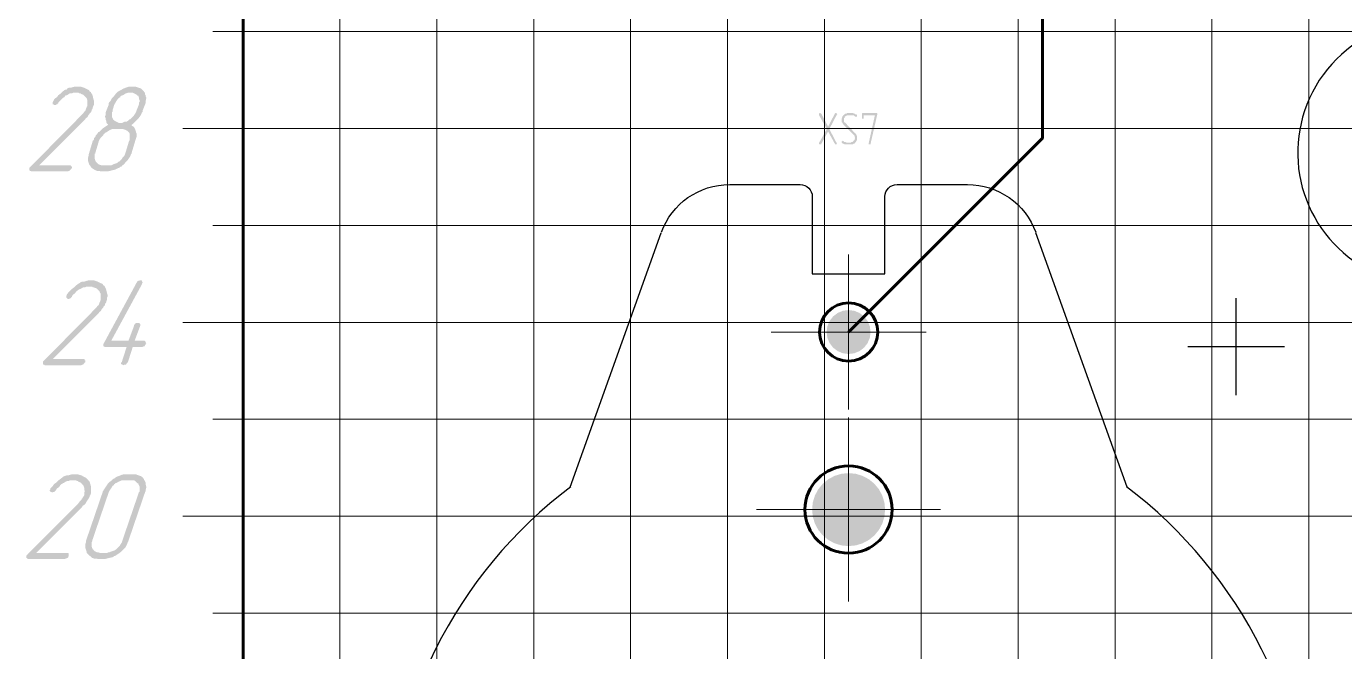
# Model space of a CAD drawing. Extents: x 260 to 1101, y 70 to 664.
# Drawn here: x 361.1 to 415.6, y 436.4 to 462.2 of the extents above; entities that cross this region are included whole.
import ezdxf

# ---------------------------------------------------------------- set-up
doc = ezdxf.new("R2010")
doc.units = 0
doc.header["$MEASUREMENT"] = 0
doc.layers.add('PDF _Геометрия', color=7, linetype='CONTINUOUS')
doc.layers.add('PDF _Сплошная заливка', color=7, linetype='CONTINUOUS')

msp = doc.modelspace()

# ---------------------------------------------------------------- hatches: boundary and pattern name
at = {"layer": 'PDF _Сплошная заливка', "transparency": 33554559}
for points in [[(363.297, 459.712), (363.322, 459.712), (363.373, 459.712), (363.449, 459.687), (363.525, 459.661), (363.627, 459.61), (363.729, 459.56), (363.754, 459.509), (363.805, 459.483), (363.805, 459.458), (363.805, 459.458), (363.83, 459.432), (363.83, 459.432), (363.856, 459.382), (363.881, 459.305), (363.906, 459.204), (363.932, 459.102), (363.932, 459.051), (363.932, 458.975), (363.906, 458.924), (363.881, 458.848), (363.881, 458.848), (363.881, 458.823), (363.881, 458.823), (363.856, 458.772), (363.83, 458.747), (363.83, 458.696), (363.779, 458.62), (363.754, 458.62), (363.754, 458.594), (363.729, 458.569), (363.703, 458.543), (363.678, 458.493), (363.652, 458.442), (363.602, 458.417), (363.551, 458.34), (361.671, 456.461), (362.941, 456.461), (362.941, 456.461), (362.966, 456.461), (362.992, 456.435), (362.992, 456.41), (363.017, 456.41), (363.017, 456.384), (363.017, 456.334), (362.992, 456.334), (362.992, 456.308), (362.966, 456.283), (362.941, 456.258), (362.941, 456.258), (362.916, 456.232), (362.89, 456.232), (362.839, 456.207), (361.341, 456.207), (361.315, 456.232), (361.29, 456.232), (361.264, 456.258), (361.264, 456.258), (361.264, 456.283), (361.264, 456.308), (361.264, 456.359), (361.264, 456.359), (361.264, 456.359), (361.315, 456.41), (363.373, 458.493), (363.475, 458.594), (363.525, 458.671), (363.551, 458.671), (363.551, 458.696), (363.551, 458.696), (363.576, 458.721), (363.602, 458.798), (363.627, 458.848), (363.627, 458.874), (363.627, 458.874), (363.652, 458.899), (363.652, 458.95), (363.652, 459.001), (363.652, 459.077), (363.652, 459.153), (363.627, 459.229), (363.602, 459.255), (363.576, 459.28), (363.576, 459.28), (363.551, 459.305), (363.551, 459.305), (363.525, 459.331), (363.475, 459.382), (363.398, 459.407), (363.398, 459.407), (363.373, 459.432), (363.348, 459.432), (363.322, 459.432), (363.297, 459.458), (363.271, 459.458), (363.17, 459.458), (363.144, 459.458), (363.119, 459.458), (363.068, 459.458), (363.017, 459.432), (362.941, 459.432), (362.89, 459.407), (362.814, 459.356), (362.814, 459.356), (362.789, 459.356), (362.738, 459.331), (362.712, 459.28), (362.662, 459.255), (362.585, 459.179), (362.535, 459.128), (362.458, 459.051), (362.458, 459.026), (362.433, 459.026), (362.433, 459.001), (362.408, 458.975), (362.382, 458.975), (362.382, 458.975), (362.357, 458.95), (362.331, 458.95), (362.306, 458.95), (362.28, 458.95), (362.255, 458.975), (362.23, 458.975), (362.23, 459.001), (362.23, 459.026), (362.23, 459.051), (362.23, 459.077), (362.255, 459.128), (362.255, 459.128), (362.255, 459.128), (362.28, 459.153), (362.28, 459.179), (362.331, 459.229), (362.408, 459.28), (362.458, 459.356), (362.56, 459.432), (362.636, 459.509), (362.738, 459.585), (362.738, 459.585), (362.738, 459.585), (362.789, 459.585), (362.839, 459.636), (362.89, 459.661), (362.966, 459.661), (363.043, 459.687), (363.144, 459.712), (363.246, 459.712), (363.271, 459.712)], [(394.57, 458.62), (394.57, 458.62), (394.595, 458.594), (394.595, 458.594), (394.595, 458.594), (394.595, 458.594), (394.621, 458.569), (394.621, 458.569), (394.621, 458.569), (394.595, 458.543), (394.595, 458.543), (394.29, 457.959), (394.595, 457.375), (394.595, 457.375), (394.595, 457.375), (394.595, 457.375), (394.621, 457.35), (394.621, 457.35), (394.595, 457.35), (394.595, 457.35), (394.595, 457.324), (394.595, 457.324), (394.595, 457.324), (394.57, 457.324), (394.57, 457.324), (394.545, 457.324), (394.545, 457.324), (394.519, 457.324), (394.519, 457.324), (394.519, 457.35), (394.24, 457.858), (393.96, 457.35), (393.96, 457.324), (393.935, 457.324), (393.935, 457.324), (393.909, 457.324), (393.909, 457.324), (393.909, 457.324), (393.909, 457.324), (393.884, 457.324), (393.884, 457.324), (393.884, 457.324), (393.884, 457.324), (393.859, 457.35), (393.859, 457.35), (393.859, 457.35), (393.859, 457.375), (393.859, 457.375), (393.859, 457.375), (394.189, 457.959), (393.859, 458.543), (393.859, 458.569), (393.859, 458.569), (393.859, 458.569), (393.859, 458.594), (393.884, 458.594), (393.884, 458.594), (393.884, 458.62), (393.909, 458.62), (393.909, 458.62), (393.909, 458.62), (393.935, 458.62), (393.935, 458.62), (393.935, 458.594), (393.96, 458.594), (394.24, 458.061), (394.519, 458.594), (394.519, 458.594), (394.519, 458.594), (394.519, 458.594), (394.545, 458.62), (394.545, 458.62), (394.57, 458.62)], [(395.23, 458.62), (395.256, 458.62), (395.281, 458.62), (395.307, 458.594), (395.307, 458.594), (395.332, 458.594), (395.332, 458.594), (395.357, 458.594), (395.357, 458.569), (395.383, 458.569), (395.434, 458.543), (395.434, 458.543), (395.434, 458.543), (395.434, 458.543), (395.434, 458.543), (395.434, 458.543), (395.434, 458.518), (395.434, 458.518), (395.434, 458.518), (395.434, 458.493), (395.434, 458.493), (395.434, 458.467), (395.434, 458.467), (395.408, 458.467), (395.408, 458.467), (395.408, 458.467), (395.383, 458.467), (395.357, 458.467), (395.357, 458.467), (395.332, 458.493), (395.332, 458.493), (395.307, 458.518), (395.281, 458.518), (395.256, 458.518), (395.205, 458.518), (395.053, 458.518), (395.053, 458.518), (395.027, 458.518), (395.002, 458.518), (394.976, 458.493), (394.951, 458.493), (394.951, 458.467), (394.926, 458.467), (394.926, 458.467), (394.926, 458.442), (394.926, 458.417), (394.9, 458.417), (394.9, 458.391), (394.9, 458.366), (394.9, 458.34), (394.9, 458.29), (394.9, 458.29), (394.9, 458.264), (394.9, 458.264), (394.9, 458.264), (394.9, 458.264), (394.9, 458.239), (394.926, 458.239), (394.951, 458.213), (395.357, 457.781), (395.357, 457.781), (395.357, 457.781), (395.383, 457.781), (395.383, 457.756), (395.383, 457.756), (395.408, 457.731), (395.408, 457.705), (395.408, 457.705), (395.434, 457.68), (395.434, 457.629), (395.434, 457.629), (395.434, 457.604), (395.434, 457.578), (395.434, 457.578), (395.434, 457.578), (395.434, 457.578), (395.434, 457.553), (395.434, 457.528), (395.434, 457.502), (395.408, 457.477), (395.383, 457.426), (395.357, 457.401), (395.357, 457.401), (395.357, 457.375), (395.332, 457.375), (395.307, 457.35), (395.281, 457.35), (395.256, 457.324), (395.205, 457.324), (395.18, 457.324), (395.154, 457.324), (395.002, 457.324), (395.002, 457.324), (394.976, 457.324), (394.951, 457.324), (394.926, 457.324), (394.875, 457.35), (394.849, 457.35), (394.824, 457.375), (394.799, 457.401), (394.799, 457.426), (394.799, 457.426), (394.799, 457.426), (394.799, 457.426), (394.799, 457.451), (394.799, 457.451), (394.824, 457.451), (394.824, 457.451), (394.849, 457.477), (394.875, 457.451), (394.875, 457.451), (394.875, 457.451), (394.9, 457.451), (394.9, 457.426), (394.926, 457.426), (394.951, 457.426), (395.002, 457.401), (395.027, 457.401), (395.18, 457.401), (395.18, 457.401), (395.205, 457.426), (395.23, 457.426), (395.256, 457.426), (395.281, 457.451), (395.281, 457.451), (395.281, 457.477), (395.307, 457.477), (395.307, 457.477), (395.332, 457.502), (395.332, 457.528), (395.332, 457.553), (395.357, 457.578), (395.357, 457.604), (395.332, 457.629), (395.332, 457.629), (395.332, 457.629), (395.332, 457.629), (395.332, 457.654), (395.332, 457.654), (395.332, 457.654), (395.332, 457.654), (395.332, 457.654), (395.332, 457.68), (395.332, 457.68), (395.307, 457.705), (395.307, 457.705), (395.281, 457.731), (394.875, 458.137), (394.875, 458.137), (394.875, 458.137), (394.875, 458.162), (394.849, 458.162), (394.849, 458.188), (394.824, 458.188), (394.824, 458.213), (394.824, 458.239), (394.824, 458.239), (394.799, 458.239), (394.799, 458.264), (394.799, 458.264), (394.799, 458.29), (394.799, 458.29), (394.799, 458.34), (394.799, 458.34), (394.799, 458.34), (394.799, 458.34), (394.799, 458.366), (394.799, 458.366), (394.799, 458.391), (394.824, 458.442), (394.824, 458.467), (394.849, 458.493), (394.875, 458.518), (394.875, 458.518), (394.875, 458.543), (394.875, 458.543), (394.9, 458.543), (394.926, 458.569), (394.951, 458.594), (395.002, 458.594), (395.027, 458.62), (395.053, 458.62)], [(396.247, 458.62), (396.247, 458.62), (396.272, 458.594), (396.272, 458.594), (396.272, 458.594), (396.272, 458.594), (396.272, 458.569), (396.272, 458.569), (395.993, 457.35), (395.993, 457.35), (395.993, 457.35), (395.993, 457.324), (395.993, 457.324), (395.967, 457.324), (395.942, 457.324), (395.942, 457.324), (395.942, 457.324), (395.916, 457.324), (395.916, 457.324), (395.916, 457.324), (395.916, 457.35), (395.916, 457.35), (395.916, 457.375), (396.17, 458.518), (395.713, 458.518), (395.713, 458.417), (395.713, 458.417), (395.713, 458.417), (395.713, 458.417), (395.713, 458.391), (395.713, 458.391), (395.713, 458.391), (395.688, 458.391), (395.688, 458.391), (395.688, 458.391), (395.662, 458.391), (395.662, 458.391), (395.637, 458.391), (395.637, 458.391), (395.637, 458.391), (395.637, 458.417), (395.637, 458.417), (395.637, 458.569), (395.637, 458.569), (395.637, 458.569), (395.637, 458.594), (395.637, 458.594), (395.637, 458.594), (395.662, 458.62), (395.662, 458.62), (395.688, 458.62)], [(363.856, 451.711), (363.881, 451.711), (363.932, 451.711), (364.008, 451.685), (364.084, 451.66), (364.186, 451.609), (364.288, 451.559), (364.313, 451.508), (364.364, 451.482), (364.364, 451.457), (364.364, 451.457), (364.389, 451.457), (364.389, 451.431), (364.414, 451.381), (364.44, 451.304), (364.465, 451.203), (364.491, 451.101), (364.491, 451.051), (364.465, 451), (364.465, 450.923), (364.44, 450.847), (364.44, 450.847), (364.44, 450.847), (364.44, 450.822), (364.414, 450.771), (364.389, 450.746), (364.389, 450.695), (364.313, 450.619), (364.313, 450.619), (364.313, 450.593), (364.288, 450.568), (364.262, 450.542), (364.237, 450.492), (364.211, 450.441), (364.16, 450.415), (364.11, 450.339), (362.23, 448.46), (363.5, 448.46), (363.5, 448.46), (363.525, 448.46), (363.551, 448.434), (363.551, 448.409), (363.576, 448.409), (363.576, 448.383), (363.576, 448.333), (363.551, 448.333), (363.551, 448.307), (363.525, 448.282), (363.5, 448.257), (363.5, 448.257), (363.475, 448.231), (363.449, 448.231), (363.398, 448.206), (361.899, 448.206), (361.874, 448.231), (361.849, 448.231), (361.823, 448.257), (361.823, 448.257), (361.823, 448.282), (361.823, 448.307), (361.823, 448.358), (361.823, 448.358), (361.823, 448.358), (361.874, 448.409), (363.932, 450.492), (364.033, 450.593), (364.084, 450.67), (364.11, 450.67), (364.11, 450.695), (364.11, 450.695), (364.135, 450.72), (364.16, 450.797), (364.186, 450.847), (364.186, 450.873), (364.186, 450.873), (364.211, 450.898), (364.211, 450.949), (364.211, 451), (364.211, 451.076), (364.211, 451.152), (364.16, 451.228), (364.16, 451.254), (364.135, 451.279), (364.11, 451.304), (364.11, 451.304), (364.11, 451.304), (364.084, 451.33), (364.033, 451.381), (363.957, 451.406), (363.957, 451.406), (363.932, 451.431), (363.906, 451.431), (363.881, 451.431), (363.856, 451.457), (363.805, 451.457), (363.729, 451.457), (363.703, 451.457), (363.652, 451.457), (363.627, 451.457), (363.576, 451.431), (363.5, 451.431), (363.449, 451.406), (363.373, 451.355), (363.373, 451.355), (363.348, 451.355), (363.297, 451.33), (363.271, 451.304), (363.195, 451.254), (363.144, 451.178), (363.068, 451.127), (363.017, 451.051), (363.017, 451.025), (362.992, 451.025), (362.992, 451), (362.966, 450.974), (362.941, 450.974), (362.941, 450.974), (362.916, 450.949), (362.89, 450.949), (362.865, 450.949), (362.839, 450.949), (362.814, 450.974), (362.789, 451), (362.789, 451), (362.789, 451.025), (362.789, 451.051), (362.789, 451.076), (362.814, 451.127), (362.814, 451.127), (362.814, 451.152), (362.839, 451.152), (362.839, 451.178), (362.89, 451.228), (362.966, 451.304), (363.017, 451.355), (363.119, 451.431), (363.195, 451.508), (363.297, 451.584), (363.297, 451.584), (363.297, 451.584), (363.348, 451.609), (363.373, 451.635), (363.449, 451.66), (363.525, 451.66), (363.602, 451.685), (363.703, 451.711), (363.805, 451.711), (363.83, 451.711)], [(365.863, 451.711), (365.888, 451.711), (365.913, 451.685), (365.913, 451.685), (365.913, 451.66), (365.939, 451.635), (365.913, 451.584), (365.913, 451.559), (364.643, 449.222), (365.354, 449.222), (365.583, 449.831), (365.583, 449.857), (365.583, 449.882), (365.609, 449.882), (365.634, 449.933), (365.659, 449.933), (365.659, 449.958), (365.71, 449.958), (365.736, 449.958), (365.761, 449.958), (365.761, 449.958), (365.786, 449.958), (365.812, 449.933), (365.812, 449.933), (365.837, 449.908), (365.837, 449.882), (365.837, 449.831), (365.609, 449.222), (365.99, 449.222), (366.015, 449.222), (366.04, 449.196), (366.066, 449.171), (366.066, 449.171), (366.066, 449.146), (366.091, 449.12), (366.066, 449.095), (366.066, 449.095), (366.066, 449.069), (366.04, 449.044), (366.015, 448.993), (365.99, 448.993), (365.99, 448.993), (365.939, 448.968), (365.913, 448.968), (365.532, 448.968), (365.329, 448.333), (365.304, 448.333), (365.304, 448.307), (365.278, 448.282), (365.253, 448.231), (365.227, 448.231), (365.227, 448.231), (365.177, 448.231), (365.151, 448.206), (365.151, 448.206), (365.126, 448.231), (365.1, 448.231), (365.075, 448.231), (365.075, 448.257), (365.05, 448.257), (365.05, 448.282), (365.05, 448.307), (365.075, 448.333), (365.278, 448.968), (364.389, 448.968), (364.364, 448.968), (364.338, 448.993), (364.313, 448.993), (364.313, 448.993), (364.313, 449.019), (364.313, 449.044), (364.313, 449.095), (364.338, 449.12), (365.685, 451.609), (365.685, 451.635), (365.71, 451.635), (365.71, 451.66), (365.736, 451.685), (365.837, 451.711), (365.837, 451.711)], [(395.086, 449.579), (394.178, 449.579), (394.209, 449.814), (394.3, 450.033), (394.444, 450.221), (394.632, 450.365), (394.851, 450.456), (395.086, 450.487)], [(395.086, 449.579), (395.086, 448.671), (394.851, 448.702), (394.632, 448.793), (394.444, 448.937), (394.3, 449.125), (394.209, 449.344), (394.178, 449.579)], [(363.195, 443.71), (363.22, 443.71), (363.246, 443.71), (363.322, 443.684), (363.424, 443.659), (363.5, 443.608), (363.602, 443.558), (363.652, 443.507), (363.678, 443.481), (363.678, 443.456), (363.703, 443.456), (363.703, 443.456), (363.729, 443.431), (363.754, 443.38), (363.779, 443.303), (363.805, 443.202), (363.805, 443.1), (363.805, 443.05), (363.805, 442.999), (363.805, 442.922), (363.779, 442.846), (363.779, 442.846), (363.779, 442.846), (363.754, 442.821), (363.754, 442.796), (363.729, 442.745), (363.703, 442.694), (363.652, 442.618), (363.652, 442.618), (363.627, 442.592), (363.627, 442.567), (363.602, 442.542), (363.576, 442.491), (363.525, 442.44), (363.475, 442.414), (363.424, 442.338), (361.544, 440.459), (362.814, 440.459), (362.839, 440.459), (362.865, 440.459), (362.89, 440.433), (362.89, 440.408), (362.89, 440.408), (362.89, 440.382), (362.89, 440.332), (362.89, 440.332), (362.865, 440.306), (362.865, 440.281), (362.839, 440.256), (362.814, 440.256), (362.789, 440.23), (362.763, 440.23), (362.712, 440.205), (361.214, 440.205), (361.188, 440.23), (361.163, 440.23), (361.163, 440.256), (361.137, 440.256), (361.137, 440.281), (361.137, 440.306), (361.137, 440.357), (361.163, 440.357), (361.163, 440.357), (361.188, 440.408), (363.271, 442.491), (363.348, 442.592), (363.424, 442.669), (363.424, 442.669), (363.424, 442.694), (363.449, 442.694), (363.449, 442.719), (363.5, 442.796), (363.525, 442.846), (363.525, 442.872), (363.525, 442.872), (363.525, 442.897), (363.525, 442.948), (363.551, 442.999), (363.525, 443.075), (363.525, 443.151), (363.5, 443.227), (363.475, 443.253), (363.449, 443.278), (363.449, 443.303), (363.449, 443.303), (363.424, 443.303), (363.424, 443.329), (363.348, 443.38), (363.297, 443.405), (363.271, 443.405), (363.271, 443.431), (363.246, 443.431), (363.22, 443.431), (363.195, 443.456), (363.144, 443.456), (363.043, 443.456), (363.017, 443.456), (362.992, 443.456), (362.941, 443.456), (362.89, 443.431), (362.839, 443.431), (362.763, 443.405), (362.687, 443.354), (362.687, 443.354), (362.662, 443.354), (362.636, 443.329), (362.585, 443.303), (362.535, 443.253), (362.484, 443.177), (362.408, 443.126), (362.357, 443.05), (362.331, 443.024), (362.331, 443.024), (362.306, 442.999), (362.28, 442.973), (362.28, 442.973), (362.255, 442.973), (362.23, 442.973), (362.204, 442.948), (362.204, 442.948), (362.179, 442.973), (362.153, 442.973), (362.128, 442.999), (362.128, 442.999), (362.103, 443.024), (362.103, 443.05), (362.128, 443.075), (362.128, 443.126), (362.128, 443.126), (362.153, 443.151), (362.153, 443.151), (362.179, 443.177), (362.23, 443.227), (362.28, 443.303), (362.357, 443.354), (362.433, 443.431), (362.535, 443.507), (362.636, 443.583), (362.636, 443.583), (362.636, 443.583), (362.662, 443.608), (362.712, 443.634), (362.789, 443.659), (362.865, 443.659), (362.941, 443.684), (363.043, 443.71), (363.119, 443.71), (363.17, 443.71)], [(395.086, 442.249), (395.086, 443.756), (395.381, 443.727), (395.663, 443.642), (395.924, 443.502), (396.152, 443.315), (396.34, 443.087), (396.479, 442.826), (396.565, 442.543), (396.594, 442.249)], [(395.086, 442.249), (395.086, 440.742), (394.792, 440.771), (394.509, 440.857), (394.249, 440.996), (394.02, 441.183), (393.833, 441.412), (393.694, 441.672), (393.608, 441.955), (393.579, 442.249)], [(395.086, 442.249), (396.594, 442.249), (396.565, 441.955), (396.479, 441.672), (396.34, 441.412), (396.152, 441.183), (395.924, 440.996), (395.663, 440.857), (395.381, 440.771), (395.086, 440.742)]]:
    msp.add_hatch(color=256, dxfattribs=at).paths.add_polyline_path(points)
h = msp.add_hatch(color=256, dxfattribs=at)
h.paths.add_polyline_path([(365.456, 459.458), (365.405, 459.458), (365.38, 459.458), (365.329, 459.458), (365.253, 459.432), (365.202, 459.407), (365.126, 459.356), (365.05, 459.331), (365.024, 459.305), (365.024, 459.28), (364.973, 459.255), (364.948, 459.229), (364.897, 459.179), (364.846, 459.102), (364.821, 459.051), (364.77, 458.975), (364.694, 458.721), (364.694, 458.696), (364.694, 458.671), (364.669, 458.645), (364.669, 458.594), (364.669, 458.543), (364.669, 458.467), (364.694, 458.417), (364.719, 458.366), (364.719, 458.34), (364.745, 458.34), (364.77, 458.315), (364.796, 458.29), (364.846, 458.264), (364.897, 458.239), (364.948, 458.213), (365.024, 458.213), (365.05, 458.213), (365.1, 458.213), (365.151, 458.239), (365.202, 458.264), (365.278, 458.264), (365.354, 458.315), (365.405, 458.366), (365.431, 458.366), (365.456, 458.391), (365.482, 458.417), (365.532, 458.467), (365.558, 458.493), (365.609, 458.569), (365.659, 458.645), (365.685, 458.721), (365.786, 458.975), (365.786, 458.975), (365.786, 459.001), (365.786, 459.051), (365.812, 459.077), (365.812, 459.153), (365.786, 459.204), (365.786, 459.255), (365.761, 459.331), (365.736, 459.331), (365.736, 459.331), (365.71, 459.356), (365.685, 459.382), (365.634, 459.407), (365.583, 459.432), (365.532, 459.458)], flags=0)
h.paths.add_polyline_path([(365.05, 457.959), (364.77, 457.959), (364.745, 457.959), (364.694, 457.959), (364.618, 457.934), (364.567, 457.909), (364.491, 457.858), (364.414, 457.807), (364.389, 457.807), (364.389, 457.781), (364.338, 457.756), (364.313, 457.705), (364.262, 457.654), (364.211, 457.604), (364.16, 457.528), (364.135, 457.477), (363.983, 456.969), (363.983, 456.943), (363.957, 456.943), (363.957, 456.892), (363.957, 456.842), (363.957, 456.791), (363.957, 456.74), (363.983, 456.664), (364.008, 456.613), (364.008, 456.613), (364.033, 456.588), (364.059, 456.562), (364.084, 456.537), (364.11, 456.511), (364.16, 456.486), (364.237, 456.461), (364.313, 456.461), (364.592, 456.461), (364.643, 456.461), (364.694, 456.486), (364.745, 456.511), (364.821, 456.537), (364.897, 456.562), (364.948, 456.613), (364.973, 456.613), (364.999, 456.639), (365.024, 456.664), (365.075, 456.715), (365.1, 456.765), (365.151, 456.816), (365.202, 456.892), (365.227, 456.969), (365.38, 457.477), (365.405, 457.477), (365.405, 457.502), (365.405, 457.528), (365.405, 457.578), (365.405, 457.654), (365.405, 457.705), (365.405, 457.756), (365.38, 457.807), (365.354, 457.832), (365.354, 457.832), (365.329, 457.858), (365.304, 457.883), (365.253, 457.909), (365.202, 457.934), (365.126, 457.959)], flags=0)
h.paths.add_polyline_path([(365.583, 459.712), (365.634, 459.712), (365.71, 459.687), (365.786, 459.661), (365.863, 459.636), (365.939, 459.56), (365.99, 459.509), (365.99, 459.483), (366.015, 459.483), (366.015, 459.458), (366.04, 459.432), (366.04, 459.382), (366.066, 459.356), (366.066, 459.305), (366.091, 459.255), (366.066, 459.128), (366.066, 459.051), (366.04, 458.975), (365.939, 458.721), (365.939, 458.696), (365.939, 458.671), (365.913, 458.645), (365.888, 458.594), (365.863, 458.543), (365.837, 458.493), (365.761, 458.391), (365.761, 458.391), (365.736, 458.366), (365.71, 458.34), (365.685, 458.315), (365.634, 458.264), (365.583, 458.213), (365.532, 458.162), (365.482, 458.137), (365.482, 458.112), (365.482, 458.112), (365.507, 458.086), (365.558, 458.061), (365.583, 458.035), (365.609, 457.985), (365.634, 457.934), (365.659, 457.858), (365.659, 457.858), (365.659, 457.832), (365.685, 457.781), (365.685, 457.756), (365.685, 457.68), (365.685, 457.629), (365.659, 457.553), (365.634, 457.477), (365.482, 456.969), (365.482, 456.943), (365.482, 456.943), (365.456, 456.918), (365.456, 456.918), (365.431, 456.842), (365.38, 456.765), (365.329, 456.689), (365.253, 456.613), (365.177, 456.511), (365.075, 456.435), (365.075, 456.435), (365.075, 456.41), (365.05, 456.41), (365.024, 456.41), (364.999, 456.384), (364.973, 456.359), (364.897, 456.334), (364.796, 456.283), (364.694, 456.258), (364.592, 456.232), (364.465, 456.207), (364.186, 456.207), (364.16, 456.232), (364.11, 456.232), (364.059, 456.232), (363.983, 456.258), (363.906, 456.308), (363.83, 456.359), (363.779, 456.435), (363.779, 456.435), (363.754, 456.461), (363.729, 456.511), (363.703, 456.588), (363.678, 456.664), (363.678, 456.74), (363.703, 456.842), (363.703, 456.892), (363.729, 456.969), (363.881, 457.477), (363.906, 457.477), (363.906, 457.502), (363.932, 457.528), (363.932, 457.578), (363.983, 457.629), (364.008, 457.705), (364.059, 457.756), (364.11, 457.832), (364.135, 457.832), (364.16, 457.858), (364.186, 457.883), (364.237, 457.934), (364.288, 457.985), (364.364, 458.035), (364.44, 458.086), (364.516, 458.137), (364.516, 458.137), (364.516, 458.137), (364.491, 458.162), (364.465, 458.188), (364.44, 458.239), (364.44, 458.29), (364.414, 458.34), (364.414, 458.391), (364.414, 458.391), (364.414, 458.417), (364.389, 458.442), (364.389, 458.493), (364.414, 458.543), (364.414, 458.594), (364.414, 458.645), (364.44, 458.721), (364.541, 458.975), (364.541, 458.975), (364.541, 458.975), (364.541, 459.001), (364.541, 459.026), (364.567, 459.077), (364.618, 459.128), (364.669, 459.229), (364.745, 459.305), (364.821, 459.407), (364.923, 459.509), (364.923, 459.509), (364.948, 459.509), (364.973, 459.534), (365.024, 459.56), (365.075, 459.585), (365.1, 459.61), (365.227, 459.661), (365.38, 459.712), (365.456, 459.712), (365.558, 459.712)], flags=0)
at = {"layer": 'PDF _Сплошная заливка', "true_color": 0xffffff, "transparency": 33554559}
for points in [[(395.086, 450.487), (395.321, 450.456), (395.54, 450.365), (395.728, 450.221), (395.873, 450.033), (395.963, 449.814), (395.994, 449.579), (395.086, 449.579)], [(395.994, 449.579), (395.963, 449.344), (395.873, 449.125), (395.728, 448.937), (395.54, 448.793), (395.321, 448.702), (395.086, 448.671), (395.086, 449.579)], [(393.579, 442.249), (393.608, 442.543), (393.694, 442.826), (393.833, 443.087), (394.02, 443.315), (394.249, 443.502), (394.509, 443.642), (394.792, 443.727), (395.086, 443.756), (395.086, 442.249)]]:
    msp.add_hatch(color=7, dxfattribs=at).paths.add_polyline_path(points)
at = {"layer": 'PDF _Сплошная заливка', "transparency": 33554559}
h = msp.add_hatch(color=256, dxfattribs=at)
h.paths.add_polyline_path([(365.456, 443.456), (365.177, 443.456), (365.126, 443.456), (365.075, 443.456), (365.024, 443.431), (364.948, 443.405), (364.872, 443.354), (364.796, 443.329), (364.796, 443.303), (364.77, 443.303), (364.745, 443.253), (364.694, 443.227), (364.669, 443.177), (364.618, 443.1), (364.567, 443.024), (364.541, 442.973), (363.856, 440.967), (363.856, 440.967), (363.856, 440.941), (363.83, 440.891), (363.83, 440.84), (363.83, 440.789), (363.83, 440.738), (363.856, 440.662), (363.881, 440.611), (363.906, 440.611), (363.906, 440.586), (363.932, 440.56), (363.957, 440.535), (364.008, 440.51), (364.059, 440.484), (364.11, 440.484), (364.186, 440.459), (364.465, 440.459), (364.516, 440.484), (364.567, 440.484), (364.618, 440.51), (364.694, 440.535), (364.77, 440.56), (364.846, 440.611), (364.846, 440.611), (364.872, 440.637), (364.897, 440.662), (364.948, 440.713), (364.999, 440.763), (365.024, 440.814), (365.075, 440.891), (365.1, 440.967), (365.786, 442.973), (365.786, 442.973), (365.812, 442.999), (365.812, 443.024), (365.812, 443.075), (365.812, 443.151), (365.812, 443.202), (365.786, 443.253), (365.761, 443.303), (365.761, 443.329), (365.736, 443.329), (365.71, 443.354), (365.685, 443.38), (365.634, 443.431), (365.583, 443.456), (365.532, 443.456)], flags=0)
h.paths.add_polyline_path([(365.609, 443.71), (365.659, 443.71), (365.71, 443.684), (365.786, 443.659), (365.863, 443.634), (365.939, 443.583), (365.99, 443.507), (365.99, 443.481), (366.015, 443.456), (366.04, 443.405), (366.066, 443.354), (366.066, 443.278), (366.091, 443.177), (366.066, 443.075), (366.066, 443.024), (366.04, 442.973), (365.354, 440.967), (365.354, 440.967), (365.354, 440.941), (365.354, 440.941), (365.329, 440.916), (365.304, 440.84), (365.278, 440.789), (365.227, 440.687), (365.151, 440.611), (365.05, 440.51), (364.948, 440.433), (364.948, 440.433), (364.948, 440.433), (364.923, 440.408), (364.897, 440.408), (364.872, 440.382), (364.846, 440.357), (364.77, 440.332), (364.694, 440.281), (364.567, 440.256), (364.465, 440.23), (364.364, 440.205), (364.084, 440.205), (364.059, 440.23), (364.008, 440.23), (363.932, 440.23), (363.856, 440.256), (363.805, 440.306), (363.729, 440.357), (363.652, 440.433), (363.652, 440.433), (363.627, 440.459), (363.627, 440.51), (363.602, 440.586), (363.576, 440.662), (363.576, 440.738), (363.576, 440.84), (363.602, 440.916), (363.602, 440.967), (364.288, 442.973), (364.288, 442.973), (364.288, 442.973), (364.288, 442.999), (364.313, 443.024), (364.338, 443.075), (364.389, 443.151), (364.44, 443.227), (364.491, 443.303), (364.592, 443.405), (364.694, 443.481), (364.694, 443.507), (364.694, 443.507), (364.719, 443.507), (364.745, 443.532), (364.77, 443.532), (364.796, 443.558), (364.872, 443.608), (364.948, 443.634), (365.075, 443.684), (365.177, 443.71), (365.227, 443.71), (365.583, 443.71)], flags=0)

# ---------------------------------------------------------------- linework, layer by layer
at = {"layer": 'PDF _Геометрия', "lineweight": 20}
for points in [[(368.842, 401.979), (370.082, 401.979), (370.082, 561.979), (610.126, 561.979), (610.126, 401.979)], [(374.083, 400.739), (374.083, 401.979), (374.083, 561.979)], [(378.083, 399.499), (378.083, 401.979), (378.083, 561.979)], [(382.084, 400.739), (382.084, 401.979), (382.084, 561.979)], [(386.085, 399.499), (386.085, 401.979), (386.085, 561.979)], [(390.085, 400.739), (390.085, 401.979), (390.085, 561.979)], [(394.086, 399.499), (394.086, 401.979), (394.086, 561.979)], [(398.087, 400.739), (398.087, 401.979), (398.087, 561.979)], [(402.088, 399.499), (402.088, 401.979), (402.088, 561.979)], [(406.088, 400.739), (406.088, 401.979), (406.088, 561.979)], [(410.089, 399.499), (410.089, 401.979), (410.089, 561.979)], [(414.09, 400.739), (414.09, 401.979), (414.09, 561.979)], [(368.842, 461.979), (370.082, 461.979), (610.126, 461.979)], [(367.601, 457.979), (370.082, 457.979), (610.126, 457.979)], [(368.842, 457.979), (370.082, 457.979)], [(368.842, 453.979), (370.082, 453.979), (610.126, 453.979)], [(395.086, 446.379), (395.086, 452.779)], [(395.086, 446.679), (395.086, 452.479)], [(367.601, 449.979), (370.082, 449.979), (610.126, 449.979)], [(368.842, 449.979), (370.082, 449.979)], [(391.886, 449.579), (398.287, 449.579)], [(392.186, 449.579), (397.987, 449.579)], [(368.842, 445.979), (370.082, 445.979), (610.126, 445.979)], [(395.086, 438.449), (395.086, 446.049)], [(395.086, 438.749), (395.086, 445.749)], [(367.601, 441.979), (370.082, 441.979), (610.126, 441.979)], [(368.842, 441.979), (370.082, 441.979)], [(391.286, 442.249), (398.887, 442.249)], [(391.586, 442.249), (398.587, 442.249)], [(368.842, 437.979), (370.082, 437.979), (610.126, 437.979)]]:
    msp.add_lwpolyline(points, dxfattribs=at)
at = {"layer": 'PDF _Геометрия', "lineweight": 60}
for points in [[(370.082, 561.979), (370.082, 401.979), (610.126, 401.979), (610.126, 561.979)], [(610.126, 561.979), (370.082, 561.979), (370.082, 401.979), (370.082, 561.979)]]:
    msp.add_lwpolyline(points, close=True, dxfattribs=at)
for points in [[(370.082, 401.979), (370.082, 561.979)], [(395.086, 449.579), (403.088, 457.579), (403.088, 472.819), (405.601, 475.332), (405.601, 490.627), (403.088, 493.139)]]:
    msp.add_lwpolyline(points, dxfattribs=at)
at = {"layer": 'PDF _Геометрия', "lineweight": 30}
msp.add_lwpolyline([(417.104, 462.066, 0.20956), (414.003, 458.965, 0.414279), (417.104, 451.892)], format="xyb", dxfattribs=at)
at = {"layer": 'PDF _Геометрия', "lineweight": 25}
for points in [[(387.357, 453.695, -0.315287), (390.176, 455.669), (393.086, 455.669, -0.414164), (393.586, 455.169), (393.586, 451.979), (396.587, 451.979), (396.587, 455.169, -0.414164), (397.087, 455.669), (399.997, 455.669, -0.315274), (402.816, 453.695)], [(383.616, 443.193, 0.235494), (376.033, 427.987, 0.383873), (393.092, 409.037)], [(397.081, 409.037, 0.383873), (414.14, 427.987, 0.235494), (406.557, 443.193)]]:
    msp.add_lwpolyline(points, format="xyb", dxfattribs=at)
for points in [[(383.584, 443.169), (387.351, 453.681)], [(406.589, 443.169), (402.822, 453.681)], [(411.089, 446.979), (411.089, 450.979)], [(409.089, 448.979), (413.09, 448.979)]]:
    msp.add_lwpolyline(points, dxfattribs=at)
at = {"layer": 'PDF _Геометрия', "lineweight": 60}
for centre, radius in [((395.087, 449.579), 1.2), ((395.087, 449.579), 1.2), ((395.086, 442.249), 1.8), ((395.086, 442.249), 1.8)]:
    msp.add_circle(centre, radius, dxfattribs=at)

doc.saveas('drawing.dxf')
